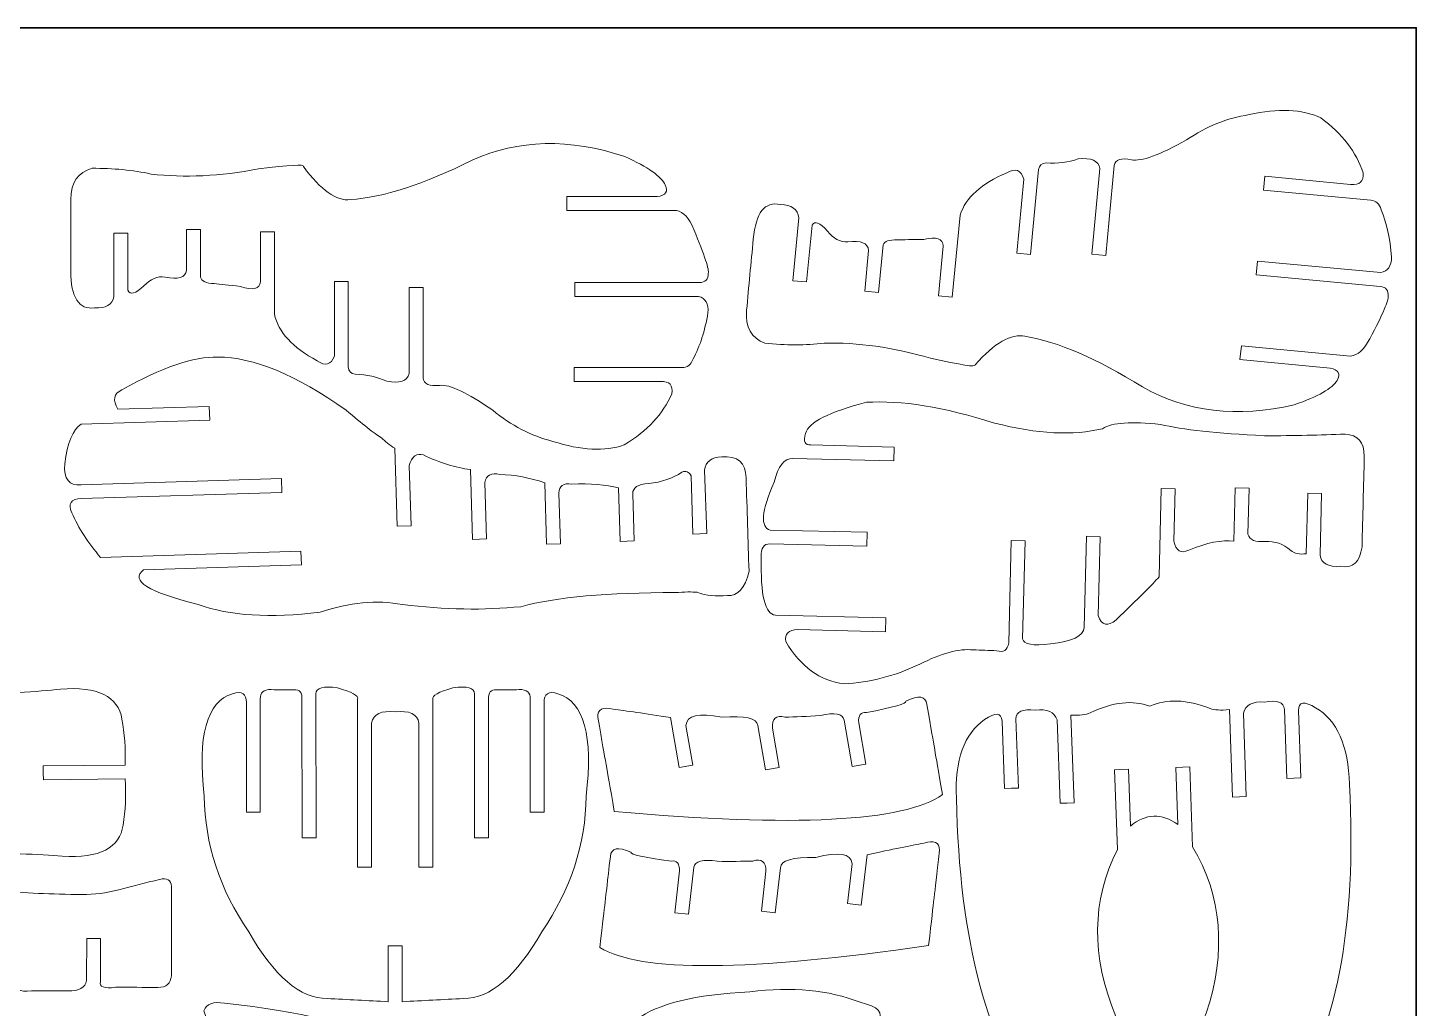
# Model space of a CAD drawing. Header units: inches. Extents: x -12 to 12, y -9 to 9.
# Drawn here: x 1.01 to 12, y 1.24 to 9 of the extents above; entities that cross this region are included whole.
import ezdxf

# ---------------------------------------------------------------- set-up
doc = ezdxf.new("R2010")
doc.units = ezdxf.units.IN
doc.header["$MEASUREMENT"] = 0
doc.layers.add('Layer 1', color=7, linetype='Continuous')
doc.layers.add('Layer 2', color=5, linetype='Continuous')

msp = doc.modelspace()

# ---------------------------------------------------------------- linework, layer by layer
at = {"layer": 'Layer 1', "lineweight": 9}
for points, knots in [([(11.481, 7.76), (11.552, 7.751), (11.585, 7.782), (11.58, 7.85), (11.58, 7.85), (11.526, 8.014), (11.414, 8.16), (11.244, 8.288), (11.244, 8.288), (11.095, 8.355), (10.907, 8.363), (10.678, 8.312), (10.678, 8.312), (10.502, 8.285), (10.337, 8.218), (10.183, 8.112), (10.183, 8.112), (9.968, 7.992), (9.823, 7.939), (9.747, 7.955), (9.747, 7.955), (9.664, 7.972), (9.618, 7.956), (9.609, 7.908)], [0, 0, 0, 0, 0.166667, 0.166667, 0.166667, 0.166667, 0.333333, 0.333333, 0.333333, 0.333333, 0.5, 0.5, 0.5, 0.5, 0.666667, 0.666667, 0.666667, 0.666667, 0.833333, 0.833333, 0.833333, 0.833333, 1, 1, 1, 1]), ([(4.528, 7.951), (4.895, 8.117), (5.298, 8.126), (5.737, 7.98), (5.737, 7.98), (5.92, 7.897), (6.026, 7.822), (6.056, 7.755), (6.056, 7.755), (6.081, 7.702), (6.06, 7.671), (5.993, 7.664)], [0, 0, 0, 0, 0.333333, 0.333333, 0.333333, 0.333333, 0.666667, 0.666667, 0.666667, 0.666667, 1, 1, 1, 1]), ([(1.693, 6.872), (1.679, 6.806), (1.628, 6.776), (1.54, 6.782), (1.54, 6.782), (1.414, 6.766), (1.351, 6.864), (1.351, 7.075), (1.351, 7.075), (1.351, 7.264), (1.351, 7.452), (1.351, 7.641), (1.351, 7.641), (1.352, 7.775), (1.408, 7.857), (1.519, 7.887), (1.519, 7.887), (1.687, 7.888), (1.843, 7.873), (1.986, 7.842), (1.986, 7.842), (2.251, 7.811), (2.534, 7.824), (2.836, 7.882), (2.836, 7.882), (3.083, 7.913), (3.202, 7.92), (3.192, 7.902), (3.192, 7.902), (3.331, 7.713), (3.455, 7.625), (3.564, 7.639), (3.564, 7.639), (3.823, 7.656), (4.144, 7.761), (4.528, 7.951)], [0, 0, 0, 0, 0.111111, 0.111111, 0.111111, 0.111111, 0.222222, 0.222222, 0.222222, 0.222222, 0.333333, 0.333333, 0.333333, 0.333333, 0.444444, 0.444444, 0.444444, 0.444444, 0.555556, 0.555556, 0.555556, 0.555556, 0.666667, 0.666667, 0.666667, 0.666667, 0.777778, 0.777778, 0.777778, 0.777778, 0.888889, 0.888889, 0.888889, 0.888889, 1, 1, 1, 1]), ([(9.497, 7.886), (9.485, 7.946), (9.428, 7.972), (9.324, 7.962), (9.324, 7.962), (9.246, 7.935), (9.161, 7.925), (9.072, 7.93), (9.072, 7.93), (9.035, 7.928), (9.015, 7.91), (9.011, 7.878)], [0, 0, 0, 0, 0.333333, 0.333333, 0.333333, 0.333333, 0.666667, 0.666667, 0.666667, 0.666667, 1, 1, 1, 1]), ([(8.893, 7.802), (8.873, 7.874), (8.829, 7.891), (8.761, 7.852), (8.761, 7.852), (8.558, 7.767), (8.434, 7.655), (8.39, 7.516)], [0, 0, 0, 0, 0.5, 0.5, 0.5, 0.5, 1, 1, 1, 1]), ([(8.893, 7.802), (8.893, 7.802), (8.838, 7.215), (8.838, 7.215), (8.838, 7.215), (8.838, 7.215), (8.947, 7.205), (8.947, 7.205), (8.947, 7.205), (8.947, 7.205), (9.011, 7.878), (9.011, 7.878)], [0, 0, 0, 0, 0.333333, 0.333333, 0.333333, 0.333333, 0.666667, 0.666667, 0.666667, 0.666667, 1, 1, 1, 1]), ([(9.497, 7.886), (9.497, 7.886), (9.433, 7.208), (9.433, 7.208), (9.433, 7.208), (9.433, 7.208), (9.542, 7.197), (9.542, 7.197), (9.542, 7.197), (9.542, 7.197), (9.609, 7.908), (9.609, 7.908)], [0, 0, 0, 0, 0.333333, 0.333333, 0.333333, 0.333333, 0.666667, 0.666667, 0.666667, 0.666667, 1, 1, 1, 1]), ([(11.481, 7.76), (11.481, 7.76), (10.801, 7.824), (10.801, 7.824), (10.801, 7.824), (10.801, 7.824), (10.791, 7.714), (10.791, 7.714), (10.791, 7.714), (10.791, 7.714), (11.641, 7.634), (11.641, 7.634)], [0, 0, 0, 0, 0.333333, 0.333333, 0.333333, 0.333333, 0.666667, 0.666667, 0.666667, 0.666667, 1, 1, 1, 1]), ([(6.145, 7.554), (6.145, 7.554), (5.276, 7.554), (5.276, 7.554), (5.276, 7.554), (5.276, 7.554), (5.276, 7.664), (5.276, 7.664), (5.276, 7.664), (5.276, 7.664), (5.993, 7.664), (5.993, 7.664)], [0, 0, 0, 0, 0.333333, 0.333333, 0.333333, 0.333333, 0.666667, 0.666667, 0.666667, 0.666667, 1, 1, 1, 1]), ([(7.113, 7.496), (7.105, 7.563), (7.057, 7.598), (6.968, 7.6), (6.968, 7.6), (6.844, 7.628), (6.772, 7.536), (6.753, 7.326), (6.753, 7.326), (6.735, 7.138), (6.717, 6.95), (6.7, 6.763), (6.7, 6.763), (6.688, 6.629), (6.737, 6.542), (6.844, 6.502), (6.844, 6.502), (7.011, 6.485), (7.167, 6.485), (7.313, 6.503), (7.313, 6.503), (7.58, 6.509), (7.861, 6.469), (8.155, 6.384), (8.155, 6.384), (8.399, 6.329), (8.516, 6.311), (8.508, 6.33), (8.508, 6.33), (8.664, 6.506), (8.796, 6.581), (8.903, 6.557), (8.903, 6.557), (9.16, 6.515), (9.47, 6.382), (9.834, 6.156)], [0, 0, 0, 0, 0.111111, 0.111111, 0.111111, 0.111111, 0.222222, 0.222222, 0.222222, 0.222222, 0.333333, 0.333333, 0.333333, 0.333333, 0.444444, 0.444444, 0.444444, 0.444444, 0.555556, 0.555556, 0.555556, 0.555556, 0.666667, 0.666667, 0.666667, 0.666667, 0.777778, 0.777778, 0.777778, 0.777778, 0.888889, 0.888889, 0.888889, 0.888889, 1, 1, 1, 1]), ([(11.719, 7.062), (11.775, 7.072), (11.803, 7.113), (11.805, 7.184), (11.805, 7.184), (11.794, 7.33), (11.767, 7.454), (11.722, 7.559), (11.722, 7.559), (11.709, 7.606), (11.682, 7.631), (11.641, 7.634)], [0, 0, 0, 0, 0.333333, 0.333333, 0.333333, 0.333333, 0.666667, 0.666667, 0.666667, 0.666667, 1, 1, 1, 1]), ([(6.145, 7.554), (6.201, 7.543), (6.246, 7.492), (6.283, 7.403), (6.283, 7.403), (6.368, 7.196), (6.406, 7.08), (6.396, 7.056), (6.396, 7.056), (6.397, 7.007), (6.374, 6.983), (6.326, 6.983)], [0, 0, 0, 0, 0.333333, 0.333333, 0.333333, 0.333333, 0.666667, 0.666667, 0.666667, 0.666667, 1, 1, 1, 1]), ([(7.113, 7.496), (7.113, 7.496), (7.066, 6.997), (7.066, 6.997), (7.066, 6.997), (7.066, 6.997), (7.175, 6.987), (7.175, 6.987), (7.175, 6.987), (7.175, 6.987), (7.218, 7.437), (7.218, 7.437)], [0, 0, 0, 0, 0.333333, 0.333333, 0.333333, 0.333333, 0.666667, 0.666667, 0.666667, 0.666667, 1, 1, 1, 1]), ([(7.666, 7.236), (7.661, 7.296), (7.606, 7.319), (7.5, 7.305), (7.5, 7.305), (7.44, 7.301), (7.387, 7.33), (7.341, 7.39), (7.341, 7.39), (7.279, 7.459), (7.239, 7.474), (7.218, 7.437)], [0, 0, 0, 0, 0.333333, 0.333333, 0.333333, 0.333333, 0.666667, 0.666667, 0.666667, 0.666667, 1, 1, 1, 1]), ([(8.256, 7.271), (8.256, 7.271), (8.219, 6.878), (8.219, 6.878), (8.219, 6.878), (8.219, 6.878), (8.328, 6.867), (8.328, 6.867), (8.328, 6.867), (8.328, 6.867), (8.39, 7.516), (8.39, 7.516)], [0, 0, 0, 0, 0.333333, 0.333333, 0.333333, 0.333333, 0.666667, 0.666667, 0.666667, 0.666667, 1, 1, 1, 1]), ([(1.693, 6.872), (1.693, 6.872), (1.693, 7.373), (1.693, 7.373), (1.693, 7.373), (1.693, 7.373), (1.803, 7.373), (1.803, 7.373), (1.803, 7.373), (1.803, 7.373), (1.803, 6.921), (1.803, 6.921)], [0, 0, 0, 0, 0.333333, 0.333333, 0.333333, 0.333333, 0.666667, 0.666667, 0.666667, 0.666667, 1, 1, 1, 1]), ([(2.268, 7.079), (2.268, 7.079), (2.268, 7.403), (2.268, 7.403), (2.268, 7.403), (2.268, 7.403), (2.378, 7.403), (2.378, 7.403), (2.378, 7.403), (2.378, 7.403), (2.378, 7.024), (2.378, 7.024)], [0, 0, 0, 0, 0.333333, 0.333333, 0.333333, 0.333333, 0.666667, 0.666667, 0.666667, 0.666667, 1, 1, 1, 1]), ([(2.853, 6.989), (2.853, 6.989), (2.853, 7.384), (2.853, 7.384), (2.853, 7.384), (2.853, 7.384), (2.963, 7.384), (2.963, 7.384), (2.963, 7.384), (2.963, 7.384), (2.963, 6.732), (2.963, 6.732)], [0, 0, 0, 0, 0.333333, 0.333333, 0.333333, 0.333333, 0.666667, 0.666667, 0.666667, 0.666667, 1, 1, 1, 1]), ([(7.666, 7.236), (7.666, 7.236), (7.636, 6.914), (7.636, 6.914), (7.636, 6.914), (7.636, 6.914), (7.745, 6.903), (7.745, 6.903), (7.745, 6.903), (7.745, 6.903), (7.781, 7.281), (7.781, 7.281)], [0, 0, 0, 0, 0.333333, 0.333333, 0.333333, 0.333333, 0.666667, 0.666667, 0.666667, 0.666667, 1, 1, 1, 1]), ([(8.256, 7.271), (8.254, 7.33), (8.203, 7.348), (8.102, 7.323), (8.102, 7.323), (8.009, 7.323), (7.94, 7.322), (7.893, 7.32), (7.893, 7.32), (7.828, 7.323), (7.791, 7.31), (7.781, 7.281)], [0, 0, 0, 0, 0.333333, 0.333333, 0.333333, 0.333333, 0.666667, 0.666667, 0.666667, 0.666667, 1, 1, 1, 1]), ([(11.719, 7.062), (11.719, 7.062), (10.743, 7.153), (10.743, 7.153), (10.743, 7.153), (10.743, 7.153), (10.733, 7.044), (10.733, 7.044), (10.733, 7.044), (10.733, 7.044), (11.715, 6.952), (11.715, 6.952)], [0, 0, 0, 0, 0.333333, 0.333333, 0.333333, 0.333333, 0.666667, 0.666667, 0.666667, 0.666667, 1, 1, 1, 1]), ([(2.268, 7.079), (2.258, 7.02), (2.201, 7.002), (2.097, 7.026), (2.097, 7.026), (2.037, 7.035), (1.982, 7.012), (1.93, 6.956), (1.93, 6.956), (1.863, 6.894), (1.821, 6.882), (1.803, 6.921)], [0, 0, 0, 0, 0.333333, 0.333333, 0.333333, 0.333333, 0.666667, 0.666667, 0.666667, 0.666667, 1, 1, 1, 1]), ([(2.853, 6.989), (2.845, 6.93), (2.793, 6.918), (2.695, 6.952), (2.695, 6.952), (2.602, 6.961), (2.533, 6.968), (2.487, 6.974), (2.487, 6.974), (2.422, 6.977), (2.386, 6.994), (2.378, 7.024)], [0, 0, 0, 0, 0.333333, 0.333333, 0.333333, 0.333333, 0.666667, 0.666667, 0.666667, 0.666667, 1, 1, 1, 1]), ([(3.437, 6.4), (3.437, 6.4), (3.437, 6.99), (3.437, 6.99), (3.437, 6.99), (3.437, 6.99), (3.547, 6.99), (3.547, 6.99), (3.547, 6.99), (3.547, 6.99), (3.547, 6.314), (3.547, 6.314)], [0, 0, 0, 0, 0.333333, 0.333333, 0.333333, 0.333333, 0.666667, 0.666667, 0.666667, 0.666667, 1, 1, 1, 1]), ([(4.03, 6.261), (4.03, 6.261), (4.03, 6.942), (4.03, 6.942), (4.03, 6.942), (4.03, 6.942), (4.14, 6.942), (4.14, 6.942), (4.14, 6.942), (4.14, 6.942), (4.14, 6.228), (4.14, 6.228)], [0, 0, 0, 0, 0.333333, 0.333333, 0.333333, 0.333333, 0.666667, 0.666667, 0.666667, 0.666667, 1, 1, 1, 1]), ([(6.32, 6.873), (6.32, 6.873), (5.34, 6.873), (5.34, 6.873), (5.34, 6.873), (5.34, 6.873), (5.34, 6.983), (5.34, 6.983), (5.34, 6.983), (5.34, 6.983), (6.326, 6.983), (6.326, 6.983)], [0, 0, 0, 0, 0.333333, 0.333333, 0.333333, 0.333333, 0.666667, 0.666667, 0.666667, 0.666667, 1, 1, 1, 1]), ([(11.481, 6.4), (11.537, 6.406), (11.588, 6.452), (11.632, 6.537), (11.632, 6.537), (11.737, 6.735), (11.785, 6.847), (11.777, 6.872), (11.777, 6.872), (11.783, 6.921), (11.762, 6.947), (11.715, 6.952)], [0, 0, 0, 0, 0.333333, 0.333333, 0.333333, 0.333333, 0.666667, 0.666667, 0.666667, 0.666667, 1, 1, 1, 1]), ([(6.32, 6.873), (6.375, 6.857), (6.399, 6.814), (6.394, 6.743), (6.394, 6.743), (6.37, 6.599), (6.331, 6.477), (6.277, 6.378), (6.277, 6.378), (6.26, 6.332), (6.23, 6.309), (6.188, 6.31)], [0, 0, 0, 0, 0.333333, 0.333333, 0.333333, 0.333333, 0.666667, 0.666667, 0.666667, 0.666667, 1, 1, 1, 1]), ([(3.437, 6.4), (3.411, 6.33), (3.365, 6.318), (3.301, 6.363), (3.301, 6.363), (3.107, 6.467), (2.994, 6.59), (2.963, 6.732)], [0, 0, 0, 0, 0.5, 0.5, 0.5, 0.5, 1, 1, 1, 1]), ([(1.723, 5.98), (1.681, 6.052), (1.691, 6.103), (1.754, 6.133), (1.754, 6.133), (2.072, 6.311), (2.325, 6.397), (2.514, 6.392), (2.514, 6.392), (2.794, 6.393), (3.133, 6.253), (3.531, 5.971), (3.531, 5.971), (3.659, 5.863), (3.752, 5.79), (3.809, 5.752), (3.809, 5.752), (3.84, 5.723), (3.875, 5.696), (3.915, 5.67)], [0, 0, 0, 0, 0.2, 0.2, 0.2, 0.2, 0.4, 0.4, 0.4, 0.4, 0.6, 0.6, 0.6, 0.6, 0.8, 0.8, 0.8, 0.8, 1, 1, 1, 1]), ([(11.481, 6.4), (11.481, 6.4), (10.616, 6.482), (10.616, 6.482), (10.616, 6.482), (10.616, 6.482), (10.605, 6.372), (10.605, 6.372), (10.605, 6.372), (10.605, 6.372), (11.319, 6.305), (11.319, 6.305)], [0, 0, 0, 0, 0.333333, 0.333333, 0.333333, 0.333333, 0.666667, 0.666667, 0.666667, 0.666667, 1, 1, 1, 1]), ([(4.03, 6.261), (4.013, 6.201), (3.954, 6.181), (3.852, 6.201), (3.852, 6.201), (3.776, 6.235), (3.693, 6.253), (3.603, 6.257), (3.603, 6.257), (3.567, 6.262), (3.548, 6.281), (3.547, 6.314)], [0, 0, 0, 0, 0.333333, 0.333333, 0.333333, 0.333333, 0.666667, 0.666667, 0.666667, 0.666667, 1, 1, 1, 1]), ([(6.018, 6.2), (6.018, 6.2), (5.335, 6.2), (5.335, 6.2), (5.335, 6.2), (5.335, 6.2), (5.335, 6.31), (5.335, 6.31), (5.335, 6.31), (5.335, 6.31), (6.188, 6.31), (6.188, 6.31)], [0, 0, 0, 0, 0.333333, 0.333333, 0.333333, 0.333333, 0.666667, 0.666667, 0.666667, 0.666667, 1, 1, 1, 1]), ([(9.834, 6.156), (10.184, 5.957), (10.584, 5.909), (11.034, 6.014), (11.034, 6.014), (11.224, 6.08), (11.337, 6.144), (11.374, 6.208), (11.374, 6.208), (11.403, 6.259), (11.385, 6.291), (11.319, 6.305)], [0, 0, 0, 0, 0.333333, 0.333333, 0.333333, 0.333333, 0.666667, 0.666667, 0.666667, 0.666667, 1, 1, 1, 1]), ([(6.018, 6.2), (6.089, 6.202), (6.119, 6.169), (6.108, 6.101), (6.108, 6.101), (6.039, 5.943), (5.914, 5.808), (5.732, 5.697), (5.732, 5.697), (5.578, 5.643), (5.39, 5.653), (5.167, 5.725), (5.167, 5.725), (4.994, 5.769), (4.835, 5.851), (4.692, 5.971), (4.692, 5.971), (4.489, 6.111), (4.35, 6.177), (4.273, 6.168), (4.273, 6.168), (4.188, 6.159), (4.144, 6.179), (4.14, 6.228)], [0, 0, 0, 0, 0.166667, 0.166667, 0.166667, 0.166667, 0.333333, 0.333333, 0.333333, 0.333333, 0.5, 0.5, 0.5, 0.5, 0.666667, 0.666667, 0.666667, 0.666667, 0.833333, 0.833333, 0.833333, 0.833333, 1, 1, 1, 1]), ([(10.798, 5.769), (10.423, 5.788), (10.149, 5.818), (9.976, 5.859), (9.976, 5.859), (9.747, 5.885), (9.594, 5.874), (9.516, 5.825), (9.516, 5.825), (9.287, 5.768), (9.002, 5.783), (8.661, 5.87), (8.661, 5.87), (8.259, 5.998), (7.922, 6.052), (7.648, 6.034), (7.648, 6.034), (7.351, 5.958), (7.191, 5.876), (7.167, 5.788), (7.167, 5.788), (7.148, 5.724), (7.162, 5.693), (7.208, 5.697)], [0, 0, 0, 0, 0.166667, 0.166667, 0.166667, 0.166667, 0.333333, 0.333333, 0.333333, 0.333333, 0.5, 0.5, 0.5, 0.5, 0.666667, 0.666667, 0.666667, 0.666667, 0.833333, 0.833333, 0.833333, 0.833333, 1, 1, 1, 1]), ([(1.723, 5.98), (1.723, 5.98), (2.447, 6.002), (2.447, 6.002), (2.447, 6.002), (2.447, 6.002), (2.451, 5.892), (2.451, 5.892), (2.451, 5.892), (2.451, 5.892), (1.433, 5.861), (1.433, 5.861)], [0, 0, 0, 0, 0.333333, 0.333333, 0.333333, 0.333333, 0.666667, 0.666667, 0.666667, 0.666667, 1, 1, 1, 1]), ([(11.239, 4.824), (11.247, 4.759), (11.302, 4.729), (11.403, 4.736), (11.403, 4.736), (11.498, 4.716), (11.554, 4.767), (11.571, 4.889), (11.571, 4.889), (11.577, 5.129), (11.583, 5.369), (11.589, 5.609), (11.589, 5.609), (11.588, 5.717), (11.538, 5.775), (11.437, 5.783), (11.437, 5.783), (11.246, 5.775), (11.033, 5.77), (10.798, 5.769)], [0, 0, 0, 0, 0.2, 0.2, 0.2, 0.2, 0.4, 0.4, 0.4, 0.4, 0.6, 0.6, 0.6, 0.6, 0.8, 0.8, 0.8, 0.8, 1, 1, 1, 1]), ([(6.368, 5.498), (6.376, 5.565), (6.421, 5.6), (6.503, 5.602), (6.503, 5.602), (6.629, 5.612), (6.694, 5.556), (6.696, 5.435), (6.696, 5.435), (6.704, 5.188), (6.711, 4.942), (6.719, 4.696), (6.719, 4.696), (6.687, 4.562), (6.63, 4.498), (6.548, 4.505), (6.548, 4.505), (6.46, 4.495), (6.38, 4.503), (6.309, 4.53), (6.309, 4.53), (6.267, 4.534), (6.209, 4.533), (6.135, 4.527), (6.135, 4.527), (5.603, 4.529), (5.196, 4.492), (4.913, 4.416), (4.913, 4.416), (4.623, 4.386), (4.311, 4.392), (3.976, 4.433), (3.976, 4.433), (3.773, 4.471), (3.556, 4.45), (3.325, 4.372), (3.325, 4.372), (2.929, 4.323), (2.608, 4.343), (2.36, 4.433), (2.36, 4.433), (1.963, 4.532), (1.818, 4.623), (1.927, 4.707)], [0, 0, 0, 0, 0.090909, 0.090909, 0.090909, 0.090909, 0.181818, 0.181818, 0.181818, 0.181818, 0.272727, 0.272727, 0.272727, 0.272727, 0.363636, 0.363636, 0.363636, 0.363636, 0.454545, 0.454545, 0.454545, 0.454545, 0.545455, 0.545455, 0.545455, 0.545455, 0.636364, 0.636364, 0.636364, 0.636364, 0.727273, 0.727273, 0.727273, 0.727273, 0.818182, 0.818182, 0.818182, 0.818182, 0.909091, 0.909091, 0.909091, 0.909091, 1, 1, 1, 1]), ([(4.029, 5.533), (4.029, 5.533), (4.044, 5.057), (4.044, 5.057), (4.044, 5.057), (4.044, 5.057), (3.934, 5.053), (3.934, 5.053), (3.934, 5.053), (3.934, 5.053), (3.915, 5.67), (3.915, 5.67)], [0, 0, 0, 0, 0.333333, 0.333333, 0.333333, 0.333333, 0.666667, 0.666667, 0.666667, 0.666667, 1, 1, 1, 1]), ([(4.029, 5.533), (4.051, 5.607), (4.089, 5.635), (4.142, 5.617), (4.142, 5.617), (4.273, 5.555), (4.397, 5.517), (4.514, 5.502)], [0, 0, 0, 0, 0.5, 0.5, 0.5, 0.5, 1, 1, 1, 1]), ([(7.066, 5.59), (7.066, 5.59), (7.866, 5.571), (7.866, 5.571), (7.866, 5.571), (7.866, 5.571), (7.868, 5.68), (7.868, 5.68), (7.868, 5.68), (7.868, 5.68), (7.208, 5.697), (7.208, 5.697)], [0, 0, 0, 0, 0.333333, 0.333333, 0.333333, 0.333333, 0.666667, 0.666667, 0.666667, 0.666667, 1, 1, 1, 1]), ([(4.627, 5.4), (4.627, 5.4), (4.641, 4.952), (4.641, 4.952), (4.641, 4.952), (4.641, 4.952), (4.531, 4.949), (4.531, 4.949), (4.531, 4.949), (4.531, 4.949), (4.514, 5.502), (4.514, 5.502)], [0, 0, 0, 0, 0.333333, 0.333333, 0.333333, 0.333333, 0.666667, 0.666667, 0.666667, 0.666667, 1, 1, 1, 1]), ([(6.368, 5.498), (6.368, 5.498), (6.384, 4.995), (6.384, 4.995), (6.384, 4.995), (6.384, 4.995), (6.274, 4.991), (6.274, 4.991), (6.274, 4.991), (6.274, 4.991), (6.26, 5.453), (6.26, 5.453)], [0, 0, 0, 0, 0.333333, 0.333333, 0.333333, 0.333333, 0.666667, 0.666667, 0.666667, 0.666667, 1, 1, 1, 1]), ([(7.066, 5.59), (6.998, 5.592), (6.949, 5.53), (6.919, 5.403), (6.919, 5.403), (6.817, 5.171), (6.806, 5.044), (6.887, 5.023)], [0, 0, 0, 0, 0.5, 0.5, 0.5, 0.5, 1, 1, 1, 1]), ([(1.432, 5.382), (1.432, 5.382), (3.018, 5.431), (3.018, 5.431), (3.018, 5.431), (3.018, 5.431), (3.021, 5.321), (3.021, 5.321), (3.021, 5.321), (3.021, 5.321), (1.435, 5.272), (1.435, 5.272)], [0, 0, 0, 0, 0.333333, 0.333333, 0.333333, 0.333333, 0.666667, 0.666667, 0.666667, 0.666667, 1, 1, 1, 1]), ([(4.627, 5.4), (4.638, 5.457), (4.679, 5.478), (4.748, 5.463), (4.748, 5.463), (4.866, 5.46), (4.984, 5.437), (5.102, 5.397)], [0, 0, 0, 0, 0.5, 0.5, 0.5, 0.5, 1, 1, 1, 1]), ([(5.214, 5.316), (5.214, 5.316), (5.227, 4.913), (5.227, 4.913), (5.227, 4.913), (5.227, 4.913), (5.117, 4.91), (5.117, 4.91), (5.117, 4.91), (5.117, 4.91), (5.102, 5.397), (5.102, 5.397)], [0, 0, 0, 0, 0.333333, 0.333333, 0.333333, 0.333333, 0.666667, 0.666667, 0.666667, 0.666667, 1, 1, 1, 1]), ([(5.214, 5.316), (5.216, 5.372), (5.25, 5.396), (5.316, 5.387), (5.316, 5.387), (5.465, 5.391), (5.588, 5.381), (5.687, 5.356)], [0, 0, 0, 0, 0.5, 0.5, 0.5, 0.5, 1, 1, 1, 1]), ([(5.799, 5.309), (5.798, 5.359), (5.84, 5.386), (5.925, 5.39), (5.925, 5.39), (6.029, 5.403), (6.116, 5.433), (6.188, 5.481), (6.188, 5.481), (6.219, 5.495), (6.243, 5.485), (6.26, 5.453)], [0, 0, 0, 0, 0.333333, 0.333333, 0.333333, 0.333333, 0.666667, 0.666667, 0.666667, 0.666667, 1, 1, 1, 1]), ([(5.799, 5.309), (5.799, 5.309), (5.81, 4.936), (5.81, 4.936), (5.81, 4.936), (5.81, 4.936), (5.7, 4.932), (5.7, 4.932), (5.7, 4.932), (5.7, 4.932), (5.687, 5.356), (5.687, 5.356)], [0, 0, 0, 0, 0.333333, 0.333333, 0.333333, 0.333333, 0.666667, 0.666667, 0.666667, 0.666667, 1, 1, 1, 1]), ([(10.082, 4.934), (10.082, 4.934), (10.092, 5.35), (10.092, 5.35), (10.092, 5.35), (10.092, 5.35), (9.982, 5.353), (9.982, 5.353), (9.982, 5.353), (9.982, 5.353), (9.965, 4.652), (9.965, 4.652)], [0, 0, 0, 0, 0.333333, 0.333333, 0.333333, 0.333333, 0.666667, 0.666667, 0.666667, 0.666667, 1, 1, 1, 1]), ([(10.668, 4.989), (10.668, 4.989), (10.677, 5.355), (10.677, 5.355), (10.677, 5.355), (10.677, 5.355), (10.567, 5.357), (10.567, 5.357), (10.567, 5.357), (10.567, 5.357), (10.557, 4.935), (10.557, 4.935)], [0, 0, 0, 0, 0.333333, 0.333333, 0.333333, 0.333333, 0.666667, 0.666667, 0.666667, 0.666667, 1, 1, 1, 1]), ([(11.239, 4.824), (11.239, 4.824), (11.251, 5.311), (11.251, 5.311), (11.251, 5.311), (11.251, 5.311), (11.141, 5.314), (11.141, 5.314), (11.141, 5.314), (11.141, 5.314), (11.129, 4.835), (11.129, 4.835)], [0, 0, 0, 0, 0.333333, 0.333333, 0.333333, 0.333333, 0.666667, 0.666667, 0.666667, 0.666667, 1, 1, 1, 1]), ([(1.435, 5.272), (1.351, 5.269), (1.326, 5.232), (1.36, 5.16), (1.36, 5.16), (1.412, 5.038), (1.488, 4.92), (1.587, 4.806)], [0, 0, 0, 0, 0.5, 0.5, 0.5, 0.5, 1, 1, 1, 1]), ([(6.885, 4.913), (6.885, 4.913), (7.652, 4.895), (7.652, 4.895), (7.652, 4.895), (7.652, 4.895), (7.655, 5.005), (7.655, 5.005), (7.655, 5.005), (7.655, 5.005), (6.887, 5.023), (6.887, 5.023)], [0, 0, 0, 0, 0.333333, 0.333333, 0.333333, 0.333333, 0.666667, 0.666667, 0.666667, 0.666667, 1, 1, 1, 1]), ([(9.483, 4.347), (9.483, 4.347), (9.499, 4.97), (9.499, 4.97), (9.499, 4.97), (9.499, 4.97), (9.389, 4.973), (9.389, 4.973), (9.389, 4.973), (9.389, 4.973), (9.371, 4.25), (9.371, 4.25)], [0, 0, 0, 0, 0.333333, 0.333333, 0.333333, 0.333333, 0.666667, 0.666667, 0.666667, 0.666667, 1, 1, 1, 1]), ([(10.082, 4.934), (10.098, 4.858), (10.137, 4.834), (10.199, 4.863), (10.199, 4.863), (10.343, 4.923), (10.462, 4.947), (10.557, 4.935)], [0, 0, 0, 0, 0.5, 0.5, 0.5, 0.5, 1, 1, 1, 1]), ([(10.668, 4.989), (10.679, 4.944), (10.725, 4.925), (10.807, 4.933), (10.807, 4.933), (10.88, 4.936), (10.947, 4.913), (11.007, 4.862), (11.007, 4.862), (11.034, 4.837), (11.075, 4.828), (11.129, 4.835)], [0, 0, 0, 0, 0.333333, 0.333333, 0.333333, 0.333333, 0.666667, 0.666667, 0.666667, 0.666667, 1, 1, 1, 1]), ([(1.587, 4.806), (1.587, 4.806), (3.172, 4.856), (3.172, 4.856), (3.172, 4.856), (3.172, 4.856), (3.176, 4.746), (3.176, 4.746), (3.176, 4.746), (3.176, 4.746), (1.927, 4.707), (1.927, 4.707)], [0, 0, 0, 0, 0.333333, 0.333333, 0.333333, 0.333333, 0.666667, 0.666667, 0.666667, 0.666667, 1, 1, 1, 1]), ([(6.885, 4.913), (6.835, 4.914), (6.813, 4.879), (6.816, 4.81), (6.816, 4.81), (6.809, 4.506), (6.846, 4.353), (6.929, 4.35)], [0, 0, 0, 0, 0.5, 0.5, 0.5, 0.5, 1, 1, 1, 1]), ([(8.885, 4.161), (8.885, 4.161), (8.904, 4.937), (8.904, 4.937), (8.904, 4.937), (8.904, 4.937), (8.794, 4.939), (8.794, 4.939), (8.794, 4.939), (8.794, 4.939), (8.775, 4.129), (8.775, 4.129)], [0, 0, 0, 0, 0.333333, 0.333333, 0.333333, 0.333333, 0.666667, 0.666667, 0.666667, 0.666667, 1, 1, 1, 1]), ([(9.483, 4.347), (9.511, 4.267), (9.558, 4.255), (9.625, 4.313), (9.625, 4.313), (9.8, 4.481), (9.914, 4.593), (9.965, 4.652)], [0, 0, 0, 0, 0.5, 0.5, 0.5, 0.5, 1, 1, 1, 1]), ([(7.103, 4.235), (7.103, 4.235), (7.8, 4.218), (7.8, 4.218), (7.8, 4.218), (7.8, 4.218), (7.803, 4.328), (7.803, 4.328), (7.803, 4.328), (7.803, 4.328), (6.929, 4.35), (6.929, 4.35)], [0, 0, 0, 0, 0.333333, 0.333333, 0.333333, 0.333333, 0.666667, 0.666667, 0.666667, 0.666667, 1, 1, 1, 1]), ([(7.103, 4.235), (7.031, 4.231), (7, 4.199), (7.01, 4.139), (7.01, 4.139), (7.128, 3.94), (7.282, 3.829), (7.47, 3.805), (7.47, 3.805), (7.674, 3.815), (7.875, 3.867), (8.072, 3.961), (8.072, 3.961), (8.239, 4.047), (8.38, 4.085), (8.494, 4.074)], [0, 0, 0, 0, 0.25, 0.25, 0.25, 0.25, 0.5, 0.5, 0.5, 0.5, 0.75, 0.75, 0.75, 0.75, 1, 1, 1, 1]), ([(8.775, 4.129), (8.764, 4.071), (8.733, 4.05), (8.679, 4.067), (8.679, 4.067), (8.618, 4.07), (8.556, 4.072), (8.494, 4.074)], [0, 0, 0, 0, 0.5, 0.5, 0.5, 0.5, 1, 1, 1, 1]), ([(0.013, 3.386), (-0.016, 3.595), (0.137, 3.707), (0.474, 3.722), (0.474, 3.722), (0.826, 3.728), (1.091, 3.742), (1.269, 3.763), (1.269, 3.763), (1.564, 3.786), (1.726, 3.707), (1.756, 3.526)], [0, 0, 0, 0, 0.333333, 0.333333, 0.333333, 0.333333, 0.666667, 0.666667, 0.666667, 0.666667, 1, 1, 1, 1]), ([(2.851, 3.683), (2.849, 3.737), (2.877, 3.762), (2.937, 3.759), (2.937, 3.759), (2.997, 3.758), (3.057, 3.758), (3.117, 3.757), (3.117, 3.757), (3.163, 3.763), (3.184, 3.736), (3.181, 3.677)], [0, 0, 0, 0, 0.333333, 0.333333, 0.333333, 0.333333, 0.666667, 0.666667, 0.666667, 0.666667, 1, 1, 1, 1]), ([(3.621, 3.547), (3.621, 3.592), (3.621, 3.638), (3.621, 3.683), (3.621, 3.683), (3.631, 3.711), (3.577, 3.741), (3.462, 3.773)], [0, 0, 0, 0, 0.5, 0.5, 0.5, 0.5, 1, 1, 1, 1]), ([(4.217, 3.547), (4.217, 3.592), (4.217, 3.638), (4.217, 3.683), (4.217, 3.683), (4.208, 3.711), (4.261, 3.741), (4.376, 3.773)], [0, 0, 0, 0, 0.5, 0.5, 0.5, 0.5, 1, 1, 1, 1]), ([(4.988, 3.683), (4.99, 3.737), (4.961, 3.762), (4.901, 3.759), (4.901, 3.759), (4.841, 3.758), (4.781, 3.758), (4.721, 3.757), (4.721, 3.757), (4.675, 3.763), (4.654, 3.736), (4.657, 3.677)], [0, 0, 0, 0, 0.333333, 0.333333, 0.333333, 0.333333, 0.666667, 0.666667, 0.666667, 0.666667, 1, 1, 1, 1]), ([(2.631, 3.727), (2.426, 3.663), (2.352, 3.393), (2.408, 2.915), (2.408, 2.915), (2.412, 2.536), (2.529, 2.179), (2.759, 1.842), (2.759, 1.842), (2.96, 1.489), (3.167, 1.313), (3.38, 1.313), (3.38, 1.313), (3.541, 1.305), (3.703, 1.296), (3.864, 1.288)], [0, 0, 0, 0, 0.25, 0.25, 0.25, 0.25, 0.5, 0.5, 0.5, 0.5, 0.75, 0.75, 0.75, 0.75, 1, 1, 1, 1]), ([(2.851, 3.683), (2.851, 3.683), (2.851, 2.79), (2.851, 2.79), (2.851, 2.79), (2.851, 2.79), (2.741, 2.79), (2.741, 2.79), (2.741, 2.79), (2.741, 2.79), (2.741, 3.656), (2.741, 3.656)], [0, 0, 0, 0, 0.333333, 0.333333, 0.333333, 0.333333, 0.666667, 0.666667, 0.666667, 0.666667, 1, 1, 1, 1]), ([(3.291, 3.725), (3.291, 3.725), (3.292, 2.585), (3.292, 2.585), (3.292, 2.585), (3.292, 2.585), (3.182, 2.585), (3.182, 2.585), (3.182, 2.585), (3.182, 2.585), (3.181, 3.677), (3.181, 3.677)], [0, 0, 0, 0, 0.333333, 0.333333, 0.333333, 0.333333, 0.666667, 0.666667, 0.666667, 0.666667, 1, 1, 1, 1]), ([(5.207, 3.727), (5.412, 3.663), (5.487, 3.393), (5.43, 2.915), (5.43, 2.915), (5.426, 2.536), (5.309, 2.179), (5.079, 1.842), (5.079, 1.842), (4.878, 1.489), (4.671, 1.313), (4.458, 1.313), (4.458, 1.313), (4.297, 1.305), (4.136, 1.296), (3.974, 1.288)], [0, 0, 0, 0, 0.25, 0.25, 0.25, 0.25, 0.5, 0.5, 0.5, 0.5, 0.75, 0.75, 0.75, 0.75, 1, 1, 1, 1]), ([(4.547, 3.725), (4.547, 3.725), (4.546, 2.585), (4.546, 2.585), (4.546, 2.585), (4.546, 2.585), (4.656, 2.585), (4.656, 2.585), (4.656, 2.585), (4.656, 2.585), (4.657, 3.677), (4.657, 3.677)], [0, 0, 0, 0, 0.333333, 0.333333, 0.333333, 0.333333, 0.666667, 0.666667, 0.666667, 0.666667, 1, 1, 1, 1]), ([(4.988, 3.683), (4.988, 3.683), (4.987, 2.79), (4.987, 2.79), (4.987, 2.79), (4.987, 2.79), (5.097, 2.79), (5.097, 2.79), (5.097, 2.79), (5.097, 2.79), (5.098, 3.656), (5.098, 3.656)], [0, 0, 0, 0, 0.333333, 0.333333, 0.333333, 0.333333, 0.666667, 0.666667, 0.666667, 0.666667, 1, 1, 1, 1]), ([(8.127, 3.642), (8.118, 3.709), (8.063, 3.717), (7.961, 3.667), (7.961, 3.667), (7.969, 3.649), (7.865, 3.619), (7.648, 3.577), (7.648, 3.577), (7.604, 3.583), (7.584, 3.557), (7.587, 3.497)], [0, 0, 0, 0, 0.333333, 0.333333, 0.333333, 0.333333, 0.666667, 0.666667, 0.666667, 0.666667, 1, 1, 1, 1]), ([(9.892, 3.628), (9.756, 3.678), (9.599, 3.661), (9.419, 3.575), (9.419, 3.575), (9.385, 3.56), (9.334, 3.554), (9.267, 3.556)], [0, 0, 0, 0, 0.5, 0.5, 0.5, 0.5, 1, 1, 1, 1]), ([(9.892, 3.628), (10.024, 3.688), (10.182, 3.682), (10.368, 3.609), (10.368, 3.609), (10.402, 3.597), (10.453, 3.594), (10.521, 3.601)], [0, 0, 0, 0, 0.5, 0.5, 0.5, 0.5, 1, 1, 1, 1]), ([(11.067, 3.595), (11.069, 3.663), (11.115, 3.67), (11.204, 3.616), (11.204, 3.616), (11.374, 3.517), (11.463, 3.315), (11.471, 3.009), (11.471, 3.009), (11.532, 1.88), (11.366, 1.027), (10.974, 0.448), (10.974, 0.448), (10.728, 0.094), (10.47, -0.094), (10.2, -0.116)], [0, 0, 0, 0, 0.25, 0.25, 0.25, 0.25, 0.5, 0.5, 0.5, 0.5, 0.75, 0.75, 0.75, 0.75, 1, 1, 1, 1]), ([(10.632, 3.573), (10.648, 3.637), (10.704, 3.667), (10.799, 3.661), (10.799, 3.661), (10.899, 3.68), (10.952, 3.66), (10.957, 3.603)], [0, 0, 0, 0, 0.5, 0.5, 0.5, 0.5, 1, 1, 1, 1]), ([(3.621, 3.547), (3.621, 3.547), (3.62, 2.353), (3.62, 2.353), (3.62, 2.353), (3.62, 2.353), (3.73, 2.353), (3.73, 2.353), (3.73, 2.353), (3.73, 2.353), (3.731, 3.494), (3.731, 3.494)], [0, 0, 0, 0, 0.333333, 0.333333, 0.333333, 0.333333, 0.666667, 0.666667, 0.666667, 0.666667, 1, 1, 1, 1]), ([(4.107, 3.494), (4.107, 3.494), (4.106, 2.353), (4.106, 2.353), (4.106, 2.353), (4.106, 2.353), (4.216, 2.353), (4.216, 2.353), (4.216, 2.353), (4.216, 2.353), (4.217, 3.547), (4.217, 3.547)], [0, 0, 0, 0, 0.333333, 0.333333, 0.333333, 0.333333, 0.666667, 0.666667, 0.666667, 0.666667, 1, 1, 1, 1]), ([(6.097, 3.539), (5.894, 3.57), (5.743, 3.592), (5.644, 3.604), (5.644, 3.604), (5.561, 3.625), (5.52, 3.604), (5.522, 3.541)], [0, 0, 0, 0, 0.5, 0.5, 0.5, 0.5, 1, 1, 1, 1]), ([(6.097, 3.539), (6.097, 3.539), (6.166, 3.143), (6.166, 3.143), (6.166, 3.143), (6.166, 3.143), (6.274, 3.162), (6.274, 3.162), (6.274, 3.162), (6.274, 3.162), (6.22, 3.474), (6.22, 3.474)], [0, 0, 0, 0, 0.333333, 0.333333, 0.333333, 0.333333, 0.666667, 0.666667, 0.666667, 0.666667, 1, 1, 1, 1]), ([(6.789, 3.476), (6.782, 3.533), (6.687, 3.554), (6.503, 3.54), (6.503, 3.54), (6.32, 3.579), (6.225, 3.557), (6.22, 3.474)], [0, 0, 0, 0, 0.5, 0.5, 0.5, 0.5, 1, 1, 1, 1]), ([(7.472, 3.518), (7.461, 3.568), (7.398, 3.58), (7.284, 3.555), (7.284, 3.555), (7.178, 3.547), (7.085, 3.542), (7.003, 3.541), (7.003, 3.541), (6.933, 3.559), (6.9, 3.53), (6.904, 3.454)], [0, 0, 0, 0, 0.333333, 0.333333, 0.333333, 0.333333, 0.666667, 0.666667, 0.666667, 0.666667, 1, 1, 1, 1]), ([(7.472, 3.518), (7.472, 3.518), (7.536, 3.15), (7.536, 3.15), (7.536, 3.15), (7.536, 3.15), (7.644, 3.169), (7.644, 3.169), (7.644, 3.169), (7.644, 3.169), (7.587, 3.497), (7.587, 3.497)], [0, 0, 0, 0, 0.333333, 0.333333, 0.333333, 0.333333, 0.666667, 0.666667, 0.666667, 0.666667, 1, 1, 1, 1]), ([(8.722, 3.51), (8.716, 3.578), (8.669, 3.582), (8.584, 3.522), (8.584, 3.522), (8.422, 3.411), (8.347, 3.203), (8.361, 2.898), (8.361, 2.898), (8.382, 1.767), (8.608, 0.928), (9.04, 0.378), (9.04, 0.378), (9.311, 0.043), (9.582, -0.126), (9.853, -0.128)], [0, 0, 0, 0, 0.25, 0.25, 0.25, 0.25, 0.5, 0.5, 0.5, 0.5, 0.75, 0.75, 0.75, 0.75, 1, 1, 1, 1]), ([(8.832, 3.527), (8.832, 3.527), (8.851, 2.98), (8.851, 2.98), (8.851, 2.98), (8.851, 2.98), (8.796, 2.978), (8.796, 2.978)], [0, 0, 0, 0, 0.5, 0.5, 0.5, 0.5, 1, 1, 1, 1]), ([(9.158, 3.52), (9.137, 3.583), (9.079, 3.608), (8.984, 3.596), (8.984, 3.596), (8.883, 3.608), (8.833, 3.584), (8.832, 3.527)], [0, 0, 0, 0, 0.5, 0.5, 0.5, 0.5, 1, 1, 1, 1]), ([(9.158, 3.52), (9.158, 3.52), (9.182, 2.859), (9.182, 2.859), (9.182, 2.859), (9.182, 2.859), (9.237, 2.861), (9.237, 2.861)], [0, 0, 0, 0, 0.5, 0.5, 0.5, 0.5, 1, 1, 1, 1]), ([(9.267, 3.556), (9.267, 3.556), (9.292, 2.863), (9.292, 2.863), (9.292, 2.863), (9.292, 2.863), (9.237, 2.861), (9.237, 2.861)], [0, 0, 0, 0, 0.5, 0.5, 0.5, 0.5, 1, 1, 1, 1]), ([(10.521, 3.601), (10.521, 3.601), (10.545, 2.908), (10.545, 2.908), (10.545, 2.908), (10.545, 2.908), (10.6, 2.91), (10.6, 2.91)], [0, 0, 0, 0, 0.5, 0.5, 0.5, 0.5, 1, 1, 1, 1]), ([(10.632, 3.573), (10.632, 3.573), (10.655, 2.912), (10.655, 2.912), (10.655, 2.912), (10.655, 2.912), (10.6, 2.91), (10.6, 2.91)], [0, 0, 0, 0, 0.5, 0.5, 0.5, 0.5, 1, 1, 1, 1]), ([(10.957, 3.603), (10.957, 3.603), (10.976, 3.056), (10.976, 3.056), (10.976, 3.056), (10.976, 3.056), (11.031, 3.058), (11.031, 3.058)], [0, 0, 0, 0, 0.5, 0.5, 0.5, 0.5, 1, 1, 1, 1]), ([(11.067, 3.595), (11.067, 3.595), (11.086, 3.06), (11.086, 3.06), (11.086, 3.06), (11.086, 3.06), (11.031, 3.058), (11.031, 3.058)], [0, 0, 0, 0, 0.5, 0.5, 0.5, 0.5, 1, 1, 1, 1]), ([(6.789, 3.476), (6.789, 3.476), (6.85, 3.123), (6.85, 3.123), (6.85, 3.123), (6.85, 3.123), (6.959, 3.142), (6.959, 3.142), (6.959, 3.142), (6.959, 3.142), (6.904, 3.454), (6.904, 3.454)], [0, 0, 0, 0, 0.333333, 0.333333, 0.333333, 0.333333, 0.666667, 0.666667, 0.666667, 0.666667, 1, 1, 1, 1]), ([(8.722, 3.51), (8.722, 3.51), (8.741, 2.976), (8.741, 2.976), (8.741, 2.976), (8.741, 2.976), (8.796, 2.978), (8.796, 2.978)], [0, 0, 0, 0, 0.5, 0.5, 0.5, 0.5, 1, 1, 1, 1]), ([(1.781, 3.162), (1.781, 3.162), (1.132, 3.155), (1.132, 3.155), (1.132, 3.155), (1.132, 3.155), (1.133, 3.1), (1.133, 3.1)], [0, 0, 0, 0, 0.5, 0.5, 0.5, 0.5, 1, 1, 1, 1]), ([(1.782, 3.052), (1.782, 3.052), (1.134, 3.045), (1.134, 3.045), (1.134, 3.045), (1.134, 3.045), (1.133, 3.1), (1.133, 3.1)], [0, 0, 0, 0, 0.5, 0.5, 0.5, 0.5, 1, 1, 1, 1]), ([(9.635, 2.493), (9.635, 2.493), (9.612, 3.125), (9.612, 3.125), (9.612, 3.125), (9.612, 3.125), (9.722, 3.129), (9.722, 3.129), (9.722, 3.129), (9.722, 3.129), (9.738, 2.677), (9.738, 2.677)], [0, 0, 0, 0, 0.333333, 0.333333, 0.333333, 0.333333, 0.666667, 0.666667, 0.666667, 0.666667, 1, 1, 1, 1]), ([(10.113, 2.691), (10.113, 2.691), (10.097, 3.143), (10.097, 3.143), (10.097, 3.143), (10.097, 3.143), (10.207, 3.147), (10.207, 3.147), (10.207, 3.147), (10.207, 3.147), (10.23, 2.515), (10.23, 2.515)], [0, 0, 0, 0, 0.333333, 0.333333, 0.333333, 0.333333, 0.666667, 0.666667, 0.666667, 0.666667, 1, 1, 1, 1]), ([(0.019, 2.79), (-0.005, 2.581), (0.151, 2.472), (0.487, 2.464), (0.487, 2.464), (0.839, 2.465), (1.105, 2.457), (1.284, 2.44), (1.284, 2.44), (1.579, 2.423), (1.739, 2.505), (1.765, 2.687)], [0, 0, 0, 0, 0.333333, 0.333333, 0.333333, 0.333333, 0.666667, 0.666667, 0.666667, 0.666667, 1, 1, 1, 1]), ([(7.654, 2.452), (7.855, 2.495), (8.004, 2.526), (8.102, 2.543), (8.102, 2.543), (8.184, 2.569), (8.226, 2.551), (8.227, 2.487)], [0, 0, 0, 0, 0.5, 0.5, 0.5, 0.5, 1, 1, 1, 1]), ([(5.622, 2.438), (5.627, 2.506), (5.681, 2.517), (5.785, 2.472), (5.785, 2.472), (5.778, 2.453), (5.884, 2.43), (6.103, 2.401), (6.103, 2.401), (6.147, 2.409), (6.169, 2.384), (6.169, 2.324)], [0, 0, 0, 0, 0.333333, 0.333333, 0.333333, 0.333333, 0.666667, 0.666667, 0.666667, 0.666667, 1, 1, 1, 1]), ([(6.283, 2.352), (6.291, 2.402), (6.353, 2.418), (6.468, 2.4), (6.468, 2.4), (6.574, 2.398), (6.667, 2.399), (6.749, 2.402), (6.749, 2.402), (6.818, 2.423), (6.852, 2.396), (6.853, 2.321)], [0, 0, 0, 0, 0.333333, 0.333333, 0.333333, 0.333333, 0.666667, 0.666667, 0.666667, 0.666667, 1, 1, 1, 1]), ([(6.967, 2.349), (6.97, 2.407), (7.064, 2.433), (7.248, 2.43), (7.248, 2.43), (7.429, 2.479), (7.525, 2.462), (7.535, 2.381)], [0, 0, 0, 0, 0.5, 0.5, 0.5, 0.5, 1, 1, 1, 1]), ([(7.654, 2.452), (7.654, 2.452), (7.608, 2.053), (7.608, 2.053), (7.608, 2.053), (7.608, 2.053), (7.499, 2.065), (7.499, 2.065), (7.499, 2.065), (7.499, 2.065), (7.535, 2.381), (7.535, 2.381)], [0, 0, 0, 0, 0.333333, 0.333333, 0.333333, 0.333333, 0.666667, 0.666667, 0.666667, 0.666667, 1, 1, 1, 1]), ([(9.635, 2.493), (9.43, 2.089), (9.426, 1.649), (9.622, 1.171), (9.622, 1.171), (9.709, 1.01), (9.831, 0.929), (9.989, 0.928)], [0, 0, 0, 0, 0.5, 0.5, 0.5, 0.5, 1, 1, 1, 1]), ([(10.23, 2.515), (10.463, 2.126), (10.499, 1.687), (10.338, 1.196), (10.338, 1.196), (10.263, 1.029), (10.146, 0.94), (9.989, 0.928)], [0, 0, 0, 0, 0.5, 0.5, 0.5, 0.5, 1, 1, 1, 1]), ([(6.283, 2.352), (6.283, 2.352), (6.24, 1.981), (6.24, 1.981), (6.24, 1.981), (6.24, 1.981), (6.131, 1.993), (6.131, 1.993), (6.131, 1.993), (6.131, 1.993), (6.169, 2.324), (6.169, 2.324)], [0, 0, 0, 0, 0.333333, 0.333333, 0.333333, 0.333333, 0.666667, 0.666667, 0.666667, 0.666667, 1, 1, 1, 1]), ([(6.967, 2.349), (6.967, 2.349), (6.926, 1.993), (6.926, 1.993), (6.926, 1.993), (6.926, 1.993), (6.817, 2.006), (6.817, 2.006), (6.817, 2.006), (6.817, 2.006), (6.853, 2.321), (6.853, 2.321)], [0, 0, 0, 0, 0.333333, 0.333333, 0.333333, 0.333333, 0.666667, 0.666667, 0.666667, 0.666667, 1, 1, 1, 1]), ([(2.149, 2.202), (2.146, 2.251), (2.114, 2.27), (2.053, 2.256), (2.053, 2.256), (1.946, 2.23), (1.838, 2.202), (1.731, 2.174), (1.731, 2.174), (1.633, 2.148), (1.536, 2.136), (1.441, 2.137), (1.441, 2.137), (1.195, 2.138), (0.979, 2.149), (0.793, 2.169), (0.793, 2.169), (0.579, 2.197), (0.446, 2.207), (0.394, 2.198), (0.394, 2.198), (0.143, 2.2), (-0.108, 2.202), (-0.359, 2.205), (-0.359, 2.205), (-0.411, 2.206), (-0.436, 2.183), (-0.434, 2.138)], [0, 0, 0, 0, 0.142857, 0.142857, 0.142857, 0.142857, 0.285714, 0.285714, 0.285714, 0.285714, 0.428571, 0.428571, 0.428571, 0.428571, 0.571429, 0.571429, 0.571429, 0.571429, 0.714286, 0.714286, 0.714286, 0.714286, 0.857143, 0.857143, 0.857143, 0.857143, 1, 1, 1, 1]), ([(1.586, 1.446), (1.586, 1.446), (1.587, 1.788), (1.587, 1.788), (1.587, 1.788), (1.587, 1.788), (1.477, 1.788), (1.477, 1.788), (1.477, 1.788), (1.477, 1.788), (1.476, 1.476), (1.476, 1.476)], [0, 0, 0, 0, 0.333333, 0.333333, 0.333333, 0.333333, 0.666667, 0.666667, 0.666667, 0.666667, 1, 1, 1, 1]), ([(3.864, 1.288), (3.864, 1.288), (3.864, 1.73), (3.864, 1.73), (3.864, 1.73), (3.864, 1.73), (3.919, 1.73), (3.919, 1.73)], [0, 0, 0, 0, 0.5, 0.5, 0.5, 0.5, 1, 1, 1, 1]), ([(3.974, 1.288), (3.974, 1.288), (3.974, 1.73), (3.974, 1.73), (3.974, 1.73), (3.974, 1.73), (3.919, 1.73), (3.919, 1.73)], [0, 0, 0, 0, 0.5, 0.5, 0.5, 0.5, 1, 1, 1, 1]), ([(1.476, 1.476), (1.478, 1.416), (1.439, 1.382), (1.359, 1.373), (1.359, 1.373), (1.253, 1.374), (1.146, 1.374), (1.04, 1.374), (1.04, 1.374), (0.943, 1.361), (0.9, 1.39), (0.91, 1.462)], [0, 0, 0, 0, 0.333333, 0.333333, 0.333333, 0.333333, 0.666667, 0.666667, 0.666667, 0.666667, 1, 1, 1, 1]), ([(2.147, 1.493), (2.143, 1.432), (2.107, 1.401), (2.039, 1.401), (2.039, 1.401), (1.928, 1.402), (1.817, 1.402), (1.706, 1.402), (1.706, 1.402), (1.615, 1.391), (1.575, 1.406), (1.586, 1.446)], [0, 0, 0, 0, 0.333333, 0.333333, 0.333333, 0.333333, 0.666667, 0.666667, 0.666667, 0.666667, 1, 1, 1, 1]), ([(7.738, 1.129), (7.789, 1.199), (7.743, 1.25), (7.598, 1.283), (7.598, 1.283), (7.351, 1.381), (7.06, 1.409), (6.726, 1.367), (6.726, 1.367), (6.291, 1.344), (5.993, 1.271), (5.833, 1.148), (5.833, 1.148), (5.775, 1.119), (5.8, 1.076), (5.909, 1.018)], [0, 0, 0, 0, 0.25, 0.25, 0.25, 0.25, 0.5, 0.5, 0.5, 0.5, 0.75, 0.75, 0.75, 0.75, 1, 1, 1, 1]), ([(2.817, 0.029), (2.817, 0.029), (2.405, 1.217), (2.405, 1.217), (2.405, 1.217), (2.425, 1.271), (2.479, 1.291), (2.568, 1.276), (2.568, 1.276), (3.192, 1.209), (3.592, 1.108), (3.77, 0.972), (3.77, 0.972), (4.115, 0.73), (4.358, 0.429), (4.499, 0.071), (4.499, 0.071), (4.613, -0.167), (4.7, -0.323), (4.758, -0.4), (4.758, -0.4), (4.803, -0.518), (4.839, -0.687), (4.867, -0.908), (4.867, -0.908), (4.904, -1.077), (4.894, -1.14), (4.837, -1.097), (4.837, -1.097), (4.619, -0.853), (4.501, -0.696), (4.485, -0.625), (4.485, -0.625), (4.463, -0.558), (4.452, -0.494), (4.453, -0.435), (4.453, -0.435), (4.429, -0.342), (4.381, -0.237), (4.307, -0.12), (4.307, -0.12), (4.023, 0.323), (3.873, 0.526), (3.855, 0.49), (3.855, 0.49), (3.912, 0.323), (3.968, 0.155), (4.025, -0.012), (4.025, -0.012), (4.04, -0.073), (4.038, -0.15), (4.019, -0.24), (4.019, -0.24), (3.994, -0.293), (3.946, -0.303), (3.873, -0.27), (3.873, -0.27), (3.667, -0.144), (3.556, -0.053), (3.541, 0.004)], [0, 0, 0, 0, 0.066667, 0.066667, 0.066667, 0.066667, 0.133333, 0.133333, 0.133333, 0.133333, 0.2, 0.2, 0.2, 0.2, 0.266667, 0.266667, 0.266667, 0.266667, 0.333333, 0.333333, 0.333333, 0.333333, 0.4, 0.4, 0.4, 0.4, 0.466667, 0.466667, 0.466667, 0.466667, 0.533333, 0.533333, 0.533333, 0.533333, 0.6, 0.6, 0.6, 0.6, 0.666667, 0.666667, 0.666667, 0.666667, 0.733333, 0.733333, 0.733333, 0.733333, 0.8, 0.8, 0.8, 0.8, 0.866667, 0.866667, 0.866667, 0.866667, 0.933333, 0.933333, 0.933333, 0.933333, 1, 1, 1, 1])]:
    msp.add_open_spline(points, degree=3, knots=knots, dxfattribs=at)
for points in [[(1.303, 5.546), (1.325, 5.714), (1.368, 5.819), (1.433, 5.861)], [(1.432, 5.382), (1.338, 5.371), (1.295, 5.426), (1.303, 5.546)], [(9.371, 4.25), (9.366, 4.183), (9.277, 4.14), (9.104, 4.121)], [(8.885, 4.161), (8.893, 4.118), (8.966, 4.104), (9.104, 4.121)], [(2.741, 3.656), (2.742, 3.727), (2.705, 3.75), (2.631, 3.727)], [(3.291, 3.725), (3.292, 3.773), (3.349, 3.789), (3.462, 3.773)], [(4.547, 3.725), (4.547, 3.773), (4.49, 3.789), (4.376, 3.773)], [(5.098, 3.656), (5.096, 3.727), (5.133, 3.75), (5.207, 3.727)], [(8.251, 2.928), (8.178, 3.344), (8.199, 3.225), (8.127, 3.642)], [(1.756, 3.526), (1.777, 3.413), (1.786, 3.291), (1.781, 3.162)], [(3.919, 3.582), (3.808, 3.596), (3.746, 3.567), (3.731, 3.494)], [(3.919, 3.582), (4.03, 3.596), (4.093, 3.567), (4.107, 3.494)], [(5.653, 2.794), (5.58, 3.211), (5.595, 3.124), (5.522, 3.541)], [(1.765, 2.687), (1.784, 2.801), (1.79, 2.923), (1.782, 3.052)], [(5.653, 2.794), (7.08, 2.668), (7.946, 2.712), (8.251, 2.928)], [(10.113, 2.691), (9.985, 2.784), (9.86, 2.78), (9.738, 2.677)], [(5.539, 1.717), (5.587, 2.138), (5.573, 2.018), (5.622, 2.438)], [(8.141, 1.734), (8.189, 2.154), (8.179, 2.067), (8.227, 2.487)], [(2.149, 2.202), (2.148, 1.779), (2.148, 1.915), (2.147, 1.493)], [(8.141, 1.734), (6.723, 1.526), (5.856, 1.52), (5.539, 1.717)]]:
    msp.add_open_spline(points, degree=3, dxfattribs=at)
at = {"layer": 'Layer 2', "lineweight": 35}
msp.add_open_spline([(-12, 9), (-12, 9), (12, 9), (12, 9), (12, 9), (12, 9), (12, -9), (12, -9), (12, -9), (12, -9), (-12, -9), (-12, -9), (-12, -9), (-12, -9), (-12, 9), (-12, 9)], degree=3, knots=[0, 0, 0, 0, 0.25, 0.25, 0.25, 0.25, 0.5, 0.5, 0.5, 0.5, 0.75, 0.75, 0.75, 0.75, 1, 1, 1, 1], dxfattribs=at)

doc.saveas('drawing.dxf')
